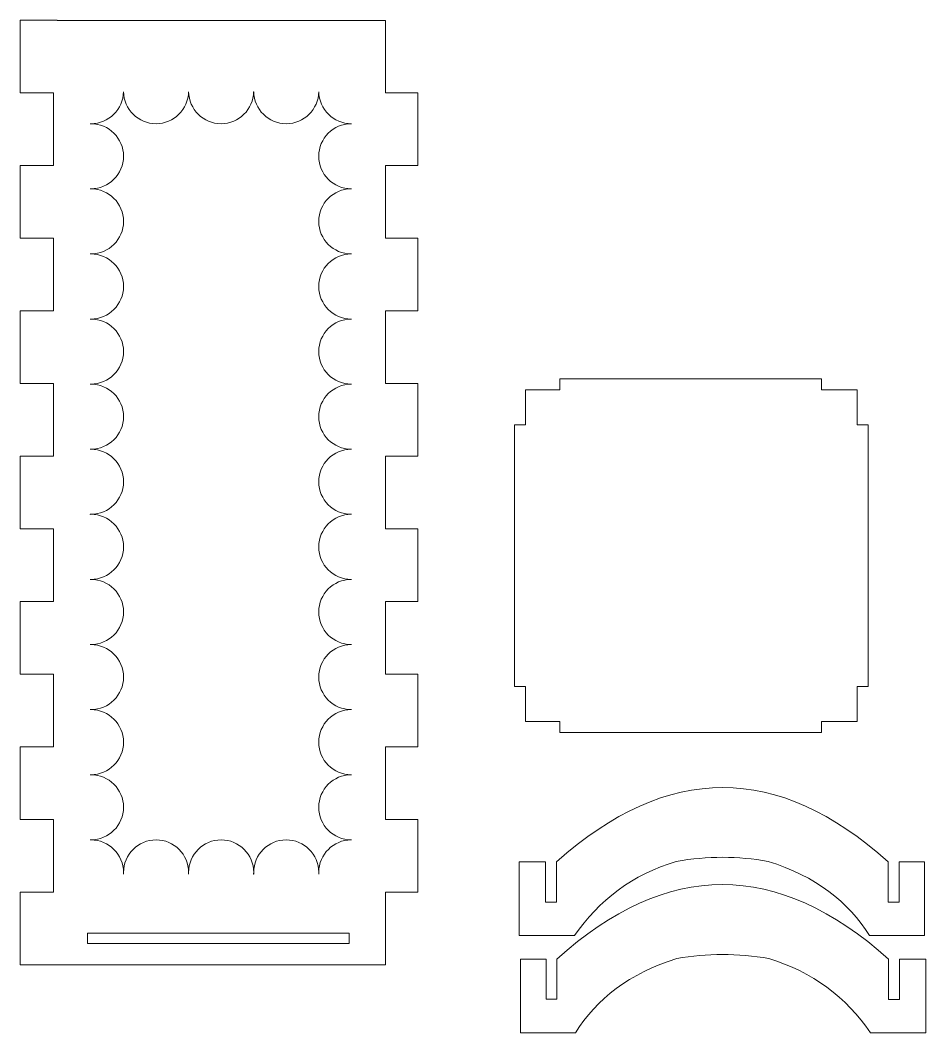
# Model space of a CAD drawing. Header units: millimetres. Extents: x -328 to 290, y -132 to 237.
# Drawn here: x 43.9 to 289.7, y -132.4 to 142.4 of the extents above; entities that cross this region are included whole.
import ezdxf

# ---------------------------------------------------------------- set-up
doc = ezdxf.new("R2010")
doc.units = ezdxf.units.MM
doc.header["$MEASUREMENT"] = 0
doc.layers.add('layer 1', color=7, linetype='Continuous')

msp = doc.modelspace()

# ---------------------------------------------------------------- linework, layer by layer
at = {"layer": 'layer 1', "color": 250, "lineweight": 9}
for points, knots in [([(53.9004, 142.3264), (53.9004, 142.3264), (143.0718, 142.3264), (143.0718, 142.3264), (143.0718, 142.3264), (143.0718, 142.3264), (143.0718, 122.6452), (143.0718, 122.6452), (143.0718, 122.6452), (143.0718, 122.6452), (151.8342, 122.6452), (151.8342, 122.6452), (151.8342, 122.6452), (151.8342, 122.6452), (151.8342, 102.9276), (151.8342, 102.9276), (151.8342, 102.9276), (151.8342, 102.9276), (143.0718, 102.9276), (143.0718, 102.9276), (143.0718, 102.9276), (143.0718, 102.9276), (143.0718, 83.2101), (143.0718, 83.2101), (143.0718, 83.2101), (143.0718, 83.2101), (151.8342, 83.2101), (151.8342, 83.2101), (151.8342, 83.2101), (151.8342, 83.2101), (151.8342, 63.4925), (151.8342, 63.4925), (151.8342, 63.4925), (151.8342, 63.4925), (143.0718, 63.4925), (143.0718, 63.4925), (143.0718, 63.4925), (143.0718, 63.4925), (143.0718, 43.7749), (143.0718, 43.7749), (143.0718, 43.7749), (143.0718, 43.7749), (151.8342, 43.7749), (151.8342, 43.7749), (151.8342, 43.7749), (151.8342, 43.7749), (151.8342, 24.0573), (151.8342, 24.0573), (151.8342, 24.0573), (151.8342, 24.0573), (143.0718, 24.0573), (143.0718, 24.0573), (143.0718, 24.0573), (143.0718, 24.0573), (143.0718, 4.3398), (143.0718, 4.3398), (143.0718, 4.3398), (143.0718, 4.3398), (151.8342, 4.3398), (151.8342, 4.3398), (151.8342, 4.3398), (151.8342, 4.3398), (151.8342, -15.3778), (151.8342, -15.3778), (151.8342, -15.3778), (151.8342, -15.3778), (143.0718, -15.3778), (143.0718, -15.3778), (143.0718, -15.3778), (143.0718, -15.3778), (143.0718, -35.0954), (143.0718, -35.0954), (143.0718, -35.0954), (143.0718, -35.0954), (151.8342, -35.0954), (151.8342, -35.0954), (151.8342, -35.0954), (151.8342, -35.0954), (151.8342, -54.813), (151.8342, -54.813), (151.8342, -54.813), (151.8342, -54.813), (143.0718, -54.813), (143.0718, -54.813), (143.0718, -54.813), (143.0718, -54.813), (143.0718, -74.5305), (143.0718, -74.5305), (143.0718, -74.5305), (143.0718, -74.5305), (151.8342, -74.5305), (151.8342, -74.5305), (151.8342, -74.5305), (151.8342, -74.5305), (151.8342, -94.2481), (151.8342, -94.2481), (151.8342, -94.2481), (151.8342, -94.2481), (143.0718, -94.2481), (143.0718, -94.2481), (143.0718, -94.2481), (143.0718, -94.2481), (143.0718, -113.9657), (143.0718, -113.9657), (143.0718, -113.9657), (143.0718, -113.9657), (53.9004, -113.9657), (53.9004, -113.9657), (53.9004, -113.9657), (53.9004, -113.9657), (52.8882, -113.9657), (52.8882, -113.9657), (52.8882, -113.9657), (52.8882, -113.9657), (43.9004, -113.9657), (43.9004, -113.9657), (43.9004, -113.9657), (43.9004, -113.9657), (43.9004, -94.2481), (43.9004, -94.2481), (43.9004, -94.2481), (43.9004, -94.2481), (52.8882, -94.2481), (52.8882, -94.2481), (52.8882, -94.2481), (52.8882, -94.2481), (52.8882, -74.5305), (52.8882, -74.5305), (52.8882, -74.5305), (52.8882, -74.5305), (43.9004, -74.5305), (43.9004, -74.5305), (43.9004, -74.5305), (43.9004, -74.5305), (43.9004, -54.813), (43.9004, -54.813), (43.9004, -54.813), (43.9004, -54.813), (52.8882, -54.813), (52.8882, -54.813), (52.8882, -54.813), (52.8882, -54.813), (52.8882, -35.0954), (52.8882, -35.0954), (52.8882, -35.0954), (52.8882, -35.0954), (43.9004, -35.0954), (43.9004, -35.0954), (43.9004, -35.0954), (43.9004, -35.0954), (43.9004, -15.3778), (43.9004, -15.3778), (43.9004, -15.3778), (43.9004, -15.3778), (52.8882, -15.3778), (52.8882, -15.3778), (52.8882, -15.3778), (52.8882, -15.3778), (52.8882, 4.3398), (52.8882, 4.3398), (52.8882, 4.3398), (52.8882, 4.3398), (43.9004, 4.3398), (43.9004, 4.3398), (43.9004, 4.3398), (43.9004, 4.3398), (43.9004, 24.0573), (43.9004, 24.0573), (43.9004, 24.0573), (43.9004, 24.0573), (52.8882, 24.0573), (52.8882, 24.0573), (52.8882, 24.0573), (52.8882, 24.0573), (52.8882, 43.7749), (52.8882, 43.7749), (52.8882, 43.7749), (52.8882, 43.7749), (43.9004, 43.7749), (43.9004, 43.7749), (43.9004, 43.7749), (43.9004, 43.7749), (43.9004, 63.4925), (43.9004, 63.4925), (43.9004, 63.4925), (43.9004, 63.4925), (52.8882, 63.4925), (52.8882, 63.4925), (52.8882, 63.4925), (52.8882, 63.4925), (52.8882, 83.2101), (52.8882, 83.2101), (52.8882, 83.2101), (52.8882, 83.2101), (43.9004, 83.2101), (43.9004, 83.2101), (43.9004, 83.2101), (43.9004, 83.2101), (43.9004, 102.9276), (43.9004, 102.9276), (43.9004, 102.9276), (43.9004, 102.9276), (52.8882, 102.9276), (52.8882, 102.9276), (52.8882, 102.9276), (52.8882, 102.9276), (52.8882, 122.6452), (52.8882, 122.6452), (52.8882, 122.6452), (52.8882, 122.6452), (43.9004, 122.6452), (43.9004, 122.6452), (43.9004, 122.6452), (43.9004, 122.6452), (43.9004, 142.3628), (43.9004, 142.3628), (43.9004, 142.3628), (43.9004, 142.3628), (53.9004, 142.3628), (53.9004, 142.3628), (53.9004, 142.3628), (53.9004, 142.3628), (53.9004, 142.3264), (53.9004, 142.3264)], [0, 0, 0, 0, 0.01754386, 0.01754386, 0.01754386, 0.01754386, 0.03508772, 0.03508772, 0.03508772, 0.03508772, 0.05263158, 0.05263158, 0.05263158, 0.05263158, 0.07017544, 0.07017544, 0.07017544, 0.07017544, 0.0877193, 0.0877193, 0.0877193, 0.0877193, 0.10526316, 0.10526316, 0.10526316, 0.10526316, 0.12280702, 0.12280702, 0.12280702, 0.12280702, 0.14035088, 0.14035088, 0.14035088, 0.14035088, 0.15789474, 0.15789474, 0.15789474, 0.15789474, 0.1754386, 0.1754386, 0.1754386, 0.1754386, 0.19298246, 0.19298246, 0.19298246, 0.19298246, 0.21052632, 0.21052632, 0.21052632, 0.21052632, 0.22807018, 0.22807018, 0.22807018, 0.22807018, 0.24561404, 0.24561404, 0.24561404, 0.24561404, 0.26315789, 0.26315789, 0.26315789, 0.26315789, 0.28070175, 0.28070175, 0.28070175, 0.28070175, 0.29824561, 0.29824561, 0.29824561, 0.29824561, 0.31578947, 0.31578947, 0.31578947, 0.31578947, 0.33333333, 0.33333333, 0.33333333, 0.33333333, 0.35087719, 0.35087719, 0.35087719, 0.35087719, 0.36842105, 0.36842105, 0.36842105, 0.36842105, 0.38596491, 0.38596491, 0.38596491, 0.38596491, 0.40350877, 0.40350877, 0.40350877, 0.40350877, 0.42105263, 0.42105263, 0.42105263, 0.42105263, 0.43859649, 0.43859649, 0.43859649, 0.43859649, 0.45614035, 0.45614035, 0.45614035, 0.45614035, 0.47368421, 0.47368421, 0.47368421, 0.47368421, 0.49122807, 0.49122807, 0.49122807, 0.49122807, 0.50877193, 0.50877193, 0.50877193, 0.50877193, 0.52631579, 0.52631579, 0.52631579, 0.52631579, 0.54385965, 0.54385965, 0.54385965, 0.54385965, 0.56140351, 0.56140351, 0.56140351, 0.56140351, 0.57894737, 0.57894737, 0.57894737, 0.57894737, 0.59649123, 0.59649123, 0.59649123, 0.59649123, 0.61403509, 0.61403509, 0.61403509, 0.61403509, 0.63157895, 0.63157895, 0.63157895, 0.63157895, 0.64912281, 0.64912281, 0.64912281, 0.64912281, 0.66666667, 0.66666667, 0.66666667, 0.66666667, 0.68421053, 0.68421053, 0.68421053, 0.68421053, 0.70175439, 0.70175439, 0.70175439, 0.70175439, 0.71929825, 0.71929825, 0.71929825, 0.71929825, 0.73684211, 0.73684211, 0.73684211, 0.73684211, 0.75438596, 0.75438596, 0.75438596, 0.75438596, 0.77192982, 0.77192982, 0.77192982, 0.77192982, 0.78947368, 0.78947368, 0.78947368, 0.78947368, 0.80701754, 0.80701754, 0.80701754, 0.80701754, 0.8245614, 0.8245614, 0.8245614, 0.8245614, 0.84210526, 0.84210526, 0.84210526, 0.84210526, 0.85964912, 0.85964912, 0.85964912, 0.85964912, 0.87719298, 0.87719298, 0.87719298, 0.87719298, 0.89473684, 0.89473684, 0.89473684, 0.89473684, 0.9122807, 0.9122807, 0.9122807, 0.9122807, 0.92982456, 0.92982456, 0.92982456, 0.92982456, 0.94736842, 0.94736842, 0.94736842, 0.94736842, 0.96491228, 0.96491228, 0.96491228, 0.96491228, 1, 1, 1, 1]), ([(71.9247, 122.9825), (71.9247, 122.9825), (71.9284, 122.9825), (71.9284, 122.9825), (71.9284, 122.9825), (72.0059, 118.172), (75.9304, 114.2945), (80.7594, 114.2945), (80.7594, 114.2945), (85.5884, 114.2945), (89.5128, 118.172), (89.5903, 122.9825), (89.5903, 122.9825), (89.5903, 122.9825), (89.594, 122.9825), (89.594, 122.9825), (89.594, 122.9825), (89.6715, 118.172), (93.596, 114.2945), (98.425, 114.2945), (98.425, 114.2945), (103.254, 114.2945), (107.1784, 118.172), (107.2559, 122.9825), (107.2559, 122.9825), (107.2559, 122.9825), (107.2596, 122.9825), (107.2596, 122.9825), (107.2596, 122.9825), (107.3371, 118.172), (111.2616, 114.2945), (116.0906, 114.2945), (116.0906, 114.2945), (120.9196, 114.2945), (124.844, 118.172), (124.9215, 122.9825), (124.9215, 122.9825), (124.9215, 122.9825), (124.9252, 122.9825), (124.9252, 122.9825), (124.9252, 122.9825), (125.0027, 118.172), (128.9272, 114.2945), (133.7562, 114.2945), (133.7562, 114.2945), (133.7838, 114.2945), (133.8112, 114.2953), (133.8388, 114.2956), (133.8388, 114.2956), (133.8388, 114.2956), (133.8388, 114.2931), (133.8388, 114.2931), (133.8388, 114.2931), (133.8112, 114.2934), (133.7838, 114.2941), (133.7562, 114.2941), (133.7562, 114.2941), (128.8788, 114.2941), (124.9234, 110.3387), (124.9234, 105.4613), (124.9234, 105.4613), (124.9234, 100.5839), (128.8788, 96.6285), (133.7562, 96.6285), (133.7562, 96.6285), (133.7838, 96.6285), (133.8112, 96.6293), (133.8388, 96.6296), (133.8388, 96.6296), (133.8388, 96.6296), (133.8388, 96.6271), (133.8388, 96.6271), (133.8388, 96.6271), (133.8112, 96.6274), (133.7838, 96.6281), (133.7562, 96.6281), (133.7562, 96.6281), (128.8788, 96.6281), (124.9234, 92.6727), (124.9234, 87.7953), (124.9234, 87.7953), (124.9234, 82.9179), (128.8788, 78.9625), (133.7562, 78.9625), (133.7562, 78.9625), (133.7838, 78.9625), (133.8112, 78.9633), (133.8388, 78.9636), (133.8388, 78.9636), (133.8388, 78.9636), (133.8388, 78.9611), (133.8388, 78.9611), (133.8388, 78.9611), (133.8112, 78.9614), (133.7838, 78.9621), (133.7562, 78.9621), (133.7562, 78.9621), (128.8788, 78.9621), (124.9234, 75.0067), (124.9234, 70.1293), (124.9234, 70.1293), (124.9234, 65.2519), (128.8788, 61.2965), (133.7562, 61.2965), (133.7562, 61.2965), (133.7838, 61.2965), (133.8112, 61.2973), (133.8388, 61.2976), (133.8388, 61.2976), (133.8388, 61.2976), (133.8388, 61.2951), (133.8388, 61.2951), (133.8388, 61.2951), (133.8112, 61.2954), (133.7838, 61.2961), (133.7562, 61.2961), (133.7562, 61.2961), (128.8788, 61.2961), (124.9234, 57.3407), (124.9234, 52.4633), (124.9234, 52.4633), (124.9234, 47.5859), (128.8788, 43.6305), (133.7562, 43.6305), (133.7562, 43.6305), (133.7838, 43.6305), (133.8112, 43.6313), (133.8388, 43.6316), (133.8388, 43.6316), (133.8388, 43.6316), (133.8388, 43.6291), (133.8388, 43.6291), (133.8388, 43.6291), (133.8112, 43.6294), (133.7838, 43.6301), (133.7562, 43.6301), (133.7562, 43.6301), (128.8788, 43.6301), (124.9234, 39.6747), (124.9234, 34.7973), (124.9234, 34.7973), (124.9234, 29.9199), (128.8788, 25.9645), (133.7562, 25.9645), (133.7562, 25.9645), (133.7838, 25.9645), (133.8112, 25.9653), (133.8388, 25.9656), (133.8388, 25.9656), (133.8388, 25.9656), (133.8388, 25.9631), (133.8388, 25.9631), (133.8388, 25.9631), (133.8112, 25.9634), (133.7838, 25.9641), (133.7562, 25.9641), (133.7562, 25.9641), (128.8788, 25.9641), (124.9234, 22.0087), (124.9234, 17.1313), (124.9234, 17.1313), (124.9234, 12.2539), (128.8788, 8.2985), (133.7562, 8.2985), (133.7562, 8.2985), (133.7838, 8.2985), (133.8112, 8.2993), (133.8388, 8.2996), (133.8388, 8.2996), (133.8388, 8.2996), (133.8388, 8.2971), (133.8388, 8.2971), (133.8388, 8.2971), (133.8112, 8.2974), (133.7838, 8.2981), (133.7562, 8.2981), (133.7562, 8.2981), (128.8788, 8.2981), (124.9234, 4.3427), (124.9234, -0.5347), (124.9234, -0.5347), (124.9234, -5.4121), (128.8788, -9.3675), (133.7562, -9.3675), (133.7562, -9.3675), (133.7838, -9.3675), (133.8112, -9.3667), (133.8388, -9.3664), (133.8388, -9.3664), (133.8388, -9.3664), (133.8388, -9.3689), (133.8388, -9.3689), (133.8388, -9.3689), (133.8112, -9.3686), (133.7838, -9.3679), (133.7562, -9.3679), (133.7562, -9.3679), (128.8788, -9.3679), (124.9234, -13.3233), (124.9234, -18.2007), (124.9234, -18.2007), (124.9234, -23.0781), (128.8788, -27.0335), (133.7562, -27.0335), (133.7562, -27.0335), (133.7838, -27.0335), (133.8112, -27.0327), (133.8388, -27.0324), (133.8388, -27.0324), (133.8388, -27.0324), (133.8388, -27.0349), (133.8388, -27.0349), (133.8388, -27.0349), (133.8112, -27.0346), (133.7838, -27.0339), (133.7562, -27.0339), (133.7562, -27.0339), (128.8788, -27.0339), (124.9234, -30.9893), (124.9234, -35.8667), (124.9234, -35.8667), (124.9234, -40.7441), (128.8788, -44.6995), (133.7562, -44.6995), (133.7562, -44.6995), (133.7838, -44.6995), (133.8112, -44.6987), (133.8388, -44.6984), (133.8388, -44.6984), (133.8388, -44.6984), (133.8388, -44.7009), (133.8388, -44.7009), (133.8388, -44.7009), (133.8112, -44.7006), (133.7838, -44.6999), (133.7562, -44.6999), (133.7562, -44.6999), (128.8788, -44.6999), (124.9234, -48.6553), (124.9234, -53.5327), (124.9234, -53.5327), (124.9234, -58.4101), (128.8788, -62.3655), (133.7562, -62.3655), (133.7562, -62.3655), (133.7838, -62.3655), (133.8112, -62.3647), (133.8388, -62.3644), (133.8388, -62.3644), (133.8388, -62.3644), (133.8388, -62.3669), (133.8388, -62.3669), (133.8388, -62.3669), (133.8112, -62.3666), (133.7838, -62.3659), (133.7562, -62.3659), (133.7562, -62.3659), (128.8788, -62.3659), (124.9234, -66.3213), (124.9234, -71.1987), (124.9234, -71.1987), (124.9234, -76.0761), (128.8788, -80.0315), (133.7562, -80.0315), (133.7562, -80.0315), (133.7838, -80.0315), (133.8112, -80.0307), (133.8388, -80.0304), (133.8388, -80.0304), (133.8388, -80.0304), (133.8388, -80.0329), (133.8388, -80.0329), (133.8388, -80.0329), (133.8112, -80.0326), (133.7838, -80.0319), (133.7562, -80.0319), (133.7562, -80.0319), (128.8946, -80.0319), (124.9495, -83.9619), (124.924, -88.8175), (124.924, -88.8175), (124.8985, -83.9619), (120.9534, -80.0319), (116.0918, -80.0319), (116.0918, -80.0319), (111.2144, -80.0319), (107.259, -83.9873), (107.259, -88.8647), (107.259, -88.8647), (107.259, -89.0117), (107.2627, -89.1578), (107.2698, -89.303), (107.2698, -89.303), (107.2698, -89.303), (107.2476, -89.303), (107.2476, -89.303), (107.2476, -89.303), (107.2547, -89.1578), (107.2586, -89.0117), (107.2586, -88.8647), (107.2586, -88.8647), (107.2586, -83.9873), (103.3032, -80.0319), (98.4258, -80.0319), (98.4258, -80.0319), (93.5484, -80.0319), (89.593, -83.9873), (89.593, -88.8647), (89.593, -88.8647), (89.593, -89.0117), (89.5967, -89.1578), (89.6038, -89.303), (89.6038, -89.303), (89.6038, -89.303), (89.5816, -89.303), (89.5816, -89.303), (89.5816, -89.303), (89.5887, -89.1578), (89.5926, -89.0117), (89.5926, -88.8647), (89.5926, -88.8647), (89.5926, -83.9873), (85.6372, -80.0319), (80.7598, -80.0319), (80.7598, -80.0319), (75.8824, -80.0319), (71.927, -83.9873), (71.927, -88.8647), (71.927, -88.8647), (71.927, -89.0117), (71.9307, -89.1578), (71.9378, -89.303), (71.9378, -89.303), (71.9378, -89.303), (71.9158, -89.303), (71.9158, -89.303), (71.9158, -89.303), (71.9229, -89.1578), (71.9266, -89.0117), (71.9266, -88.8647), (71.9266, -88.8647), (71.9266, -83.9873), (67.9712, -80.0319), (63.0938, -80.0319), (63.0938, -80.0319), (63.0316, -80.0319), (62.9698, -80.0329), (62.908, -80.0342), (62.908, -80.0342), (62.908, -80.0342), (62.908, -80.0291), (62.908, -80.0291), (62.908, -80.0291), (62.9698, -80.0304), (63.0316, -80.0315), (63.0938, -80.0315), (63.0938, -80.0315), (67.9712, -80.0315), (71.9266, -76.0761), (71.9266, -71.1987), (71.9266, -71.1987), (71.9266, -66.3213), (67.9712, -62.3659), (63.0938, -62.3659), (63.0938, -62.3659), (63.0316, -62.3659), (62.9698, -62.3669), (62.908, -62.3682), (62.908, -62.3682), (62.908, -62.3682), (62.908, -62.3631), (62.908, -62.3631), (62.908, -62.3631), (62.9698, -62.3644), (63.0316, -62.3655), (63.0938, -62.3655), (63.0938, -62.3655), (67.9712, -62.3655), (71.9266, -58.4101), (71.9266, -53.5327), (71.9266, -53.5327), (71.9266, -48.6553), (67.9712, -44.6999), (63.0938, -44.6999), (63.0938, -44.6999), (63.0316, -44.6999), (62.9698, -44.7009), (62.908, -44.7022), (62.908, -44.7022), (62.908, -44.7022), (62.908, -44.6971), (62.908, -44.6971), (62.908, -44.6971), (62.9698, -44.6984), (63.0316, -44.6995), (63.0938, -44.6995), (63.0938, -44.6995), (67.9712, -44.6995), (71.9266, -40.7441), (71.9266, -35.8667), (71.9266, -35.8667), (71.9266, -30.9893), (67.9712, -27.0339), (63.0938, -27.0339), (63.0938, -27.0339), (63.0316, -27.0339), (62.9698, -27.0349), (62.908, -27.0362), (62.908, -27.0362), (62.908, -27.0362), (62.908, -27.0311), (62.908, -27.0311), (62.908, -27.0311), (62.9698, -27.0324), (63.0316, -27.0335), (63.0938, -27.0335), (63.0938, -27.0335), (67.9712, -27.0335), (71.9266, -23.0781), (71.9266, -18.2007), (71.9266, -18.2007), (71.9266, -13.3233), (67.9712, -9.3679), (63.0938, -9.3679), (63.0938, -9.3679), (63.0316, -9.3679), (62.9698, -9.3689), (62.908, -9.3702), (62.908, -9.3702), (62.908, -9.3702), (62.908, -9.3651), (62.908, -9.3651), (62.908, -9.3651), (62.9698, -9.3664), (63.0316, -9.3675), (63.0938, -9.3675), (63.0938, -9.3675), (67.9712, -9.3675), (71.9266, -5.4121), (71.9266, -0.5347), (71.9266, -0.5347), (71.9266, 4.3427), (67.9712, 8.2981), (63.0938, 8.2981), (63.0938, 8.2981), (63.0316, 8.2981), (62.9698, 8.2971), (62.908, 8.2958), (62.908, 8.2958), (62.908, 8.2958), (62.908, 8.3009), (62.908, 8.3009), (62.908, 8.3009), (62.9698, 8.2996), (63.0316, 8.2985), (63.0938, 8.2985), (63.0938, 8.2985), (67.9712, 8.2985), (71.9266, 12.2539), (71.9266, 17.1313), (71.9266, 17.1313), (71.9266, 22.0087), (67.9712, 25.9641), (63.0938, 25.9641), (63.0938, 25.9641), (63.0316, 25.9641), (62.9698, 25.9631), (62.908, 25.9618), (62.908, 25.9618), (62.908, 25.9618), (62.908, 25.9669), (62.908, 25.9669), (62.908, 25.9669), (62.9698, 25.9656), (63.0316, 25.9645), (63.0938, 25.9645), (63.0938, 25.9645), (67.9712, 25.9645), (71.9266, 29.9199), (71.9266, 34.7973), (71.9266, 34.7973), (71.9266, 39.6747), (67.9712, 43.6301), (63.0938, 43.6301), (63.0938, 43.6301), (63.0316, 43.6301), (62.9698, 43.6291), (62.908, 43.6278), (62.908, 43.6278), (62.908, 43.6278), (62.908, 43.6329), (62.908, 43.6329), (62.908, 43.6329), (62.9698, 43.6316), (63.0316, 43.6305), (63.0938, 43.6305), (63.0938, 43.6305), (67.9712, 43.6305), (71.9266, 47.5859), (71.9266, 52.4633), (71.9266, 52.4633), (71.9266, 57.3407), (67.9712, 61.2961), (63.0938, 61.2961), (63.0938, 61.2961), (63.0316, 61.2961), (62.9698, 61.2951), (62.908, 61.2938), (62.908, 61.2938), (62.908, 61.2938), (62.908, 61.2989), (62.908, 61.2989), (62.908, 61.2989), (62.9698, 61.2976), (63.0316, 61.2965), (63.0938, 61.2965), (63.0938, 61.2965), (67.9712, 61.2965), (71.9266, 65.2519), (71.9266, 70.1293), (71.9266, 70.1293), (71.9266, 75.0067), (67.9712, 78.9621), (63.0938, 78.9621), (63.0938, 78.9621), (63.0316, 78.9621), (62.9698, 78.9611), (62.908, 78.9598), (62.908, 78.9598), (62.908, 78.9598), (62.908, 78.9649), (62.908, 78.9649), (62.908, 78.9649), (62.9698, 78.9636), (63.0316, 78.9625), (63.0938, 78.9625), (63.0938, 78.9625), (67.9712, 78.9625), (71.9266, 82.9179), (71.9266, 87.7953), (71.9266, 87.7953), (71.9266, 92.6727), (67.9712, 96.6281), (63.0938, 96.6281), (63.0938, 96.6281), (63.0316, 96.6281), (62.9698, 96.6271), (62.908, 96.6258), (62.908, 96.6258), (62.908, 96.6258), (62.908, 96.6309), (62.908, 96.6309), (62.908, 96.6309), (62.9698, 96.6296), (63.0316, 96.6285), (63.0938, 96.6285), (63.0938, 96.6285), (67.9712, 96.6285), (71.9266, 100.5839), (71.9266, 105.4613), (71.9266, 105.4613), (71.9266, 110.3387), (67.9712, 114.2941), (63.0938, 114.2941), (63.0938, 114.2941), (63.0316, 114.2941), (62.9698, 114.2931), (62.908, 114.2918), (62.908, 114.2918), (62.908, 114.2918), (62.908, 114.2969), (62.908, 114.2969), (62.908, 114.2969), (62.9698, 114.2956), (63.0317, 114.2945), (63.0938, 114.2945), (63.0938, 114.2945), (67.9228, 114.2945), (71.8472, 118.172), (71.9247, 122.9825)], [0, 0, 0, 0, 0.00684932, 0.00684932, 0.00684932, 0.00684932, 0.01369863, 0.01369863, 0.01369863, 0.01369863, 0.02054795, 0.02054795, 0.02054795, 0.02054795, 0.02739726, 0.02739726, 0.02739726, 0.02739726, 0.03424658, 0.03424658, 0.03424658, 0.03424658, 0.04109589, 0.04109589, 0.04109589, 0.04109589, 0.04794521, 0.04794521, 0.04794521, 0.04794521, 0.05479452, 0.05479452, 0.05479452, 0.05479452, 0.06164384, 0.06164384, 0.06164384, 0.06164384, 0.06849315, 0.06849315, 0.06849315, 0.06849315, 0.07534247, 0.07534247, 0.07534247, 0.07534247, 0.08219178, 0.08219178, 0.08219178, 0.08219178, 0.0890411, 0.0890411, 0.0890411, 0.0890411, 0.09589041, 0.09589041, 0.09589041, 0.09589041, 0.10273973, 0.10273973, 0.10273973, 0.10273973, 0.10958904, 0.10958904, 0.10958904, 0.10958904, 0.11643836, 0.11643836, 0.11643836, 0.11643836, 0.12328767, 0.12328767, 0.12328767, 0.12328767, 0.13013699, 0.13013699, 0.13013699, 0.13013699, 0.1369863, 0.1369863, 0.1369863, 0.1369863, 0.14383562, 0.14383562, 0.14383562, 0.14383562, 0.15068493, 0.15068493, 0.15068493, 0.15068493, 0.15753425, 0.15753425, 0.15753425, 0.15753425, 0.16438356, 0.16438356, 0.16438356, 0.16438356, 0.17123288, 0.17123288, 0.17123288, 0.17123288, 0.17808219, 0.17808219, 0.17808219, 0.17808219, 0.18493151, 0.18493151, 0.18493151, 0.18493151, 0.19178082, 0.19178082, 0.19178082, 0.19178082, 0.19863014, 0.19863014, 0.19863014, 0.19863014, 0.20547945, 0.20547945, 0.20547945, 0.20547945, 0.21232877, 0.21232877, 0.21232877, 0.21232877, 0.21917808, 0.21917808, 0.21917808, 0.21917808, 0.2260274, 0.2260274, 0.2260274, 0.2260274, 0.23287671, 0.23287671, 0.23287671, 0.23287671, 0.23972603, 0.23972603, 0.23972603, 0.23972603, 0.24657534, 0.24657534, 0.24657534, 0.24657534, 0.25342466, 0.25342466, 0.25342466, 0.25342466, 0.26027397, 0.26027397, 0.26027397, 0.26027397, 0.26712329, 0.26712329, 0.26712329, 0.26712329, 0.2739726, 0.2739726, 0.2739726, 0.2739726, 0.28082192, 0.28082192, 0.28082192, 0.28082192, 0.28767123, 0.28767123, 0.28767123, 0.28767123, 0.29452055, 0.29452055, 0.29452055, 0.29452055, 0.30136986, 0.30136986, 0.30136986, 0.30136986, 0.30821918, 0.30821918, 0.30821918, 0.30821918, 0.31506849, 0.31506849, 0.31506849, 0.31506849, 0.32191781, 0.32191781, 0.32191781, 0.32191781, 0.32876712, 0.32876712, 0.32876712, 0.32876712, 0.33561644, 0.33561644, 0.33561644, 0.33561644, 0.34246575, 0.34246575, 0.34246575, 0.34246575, 0.34931507, 0.34931507, 0.34931507, 0.34931507, 0.35616438, 0.35616438, 0.35616438, 0.35616438, 0.3630137, 0.3630137, 0.3630137, 0.3630137, 0.36986301, 0.36986301, 0.36986301, 0.36986301, 0.37671233, 0.37671233, 0.37671233, 0.37671233, 0.38356164, 0.38356164, 0.38356164, 0.38356164, 0.39041096, 0.39041096, 0.39041096, 0.39041096, 0.39726027, 0.39726027, 0.39726027, 0.39726027, 0.40410959, 0.40410959, 0.40410959, 0.40410959, 0.4109589, 0.4109589, 0.4109589, 0.4109589, 0.41780822, 0.41780822, 0.41780822, 0.41780822, 0.42465753, 0.42465753, 0.42465753, 0.42465753, 0.43150685, 0.43150685, 0.43150685, 0.43150685, 0.43835616, 0.43835616, 0.43835616, 0.43835616, 0.44520548, 0.44520548, 0.44520548, 0.44520548, 0.45205479, 0.45205479, 0.45205479, 0.45205479, 0.45890411, 0.45890411, 0.45890411, 0.45890411, 0.46575342, 0.46575342, 0.46575342, 0.46575342, 0.47260274, 0.47260274, 0.47260274, 0.47260274, 0.47945205, 0.47945205, 0.47945205, 0.47945205, 0.48630137, 0.48630137, 0.48630137, 0.48630137, 0.49315068, 0.49315068, 0.49315068, 0.49315068, 0.5, 0.5, 0.5, 0.5, 0.50684932, 0.50684932, 0.50684932, 0.50684932, 0.51369863, 0.51369863, 0.51369863, 0.51369863, 0.52054795, 0.52054795, 0.52054795, 0.52054795, 0.52739726, 0.52739726, 0.52739726, 0.52739726, 0.53424658, 0.53424658, 0.53424658, 0.53424658, 0.54109589, 0.54109589, 0.54109589, 0.54109589, 0.54794521, 0.54794521, 0.54794521, 0.54794521, 0.55479452, 0.55479452, 0.55479452, 0.55479452, 0.56164384, 0.56164384, 0.56164384, 0.56164384, 0.56849315, 0.56849315, 0.56849315, 0.56849315, 0.57534247, 0.57534247, 0.57534247, 0.57534247, 0.58219178, 0.58219178, 0.58219178, 0.58219178, 0.5890411, 0.5890411, 0.5890411, 0.5890411, 0.59589041, 0.59589041, 0.59589041, 0.59589041, 0.60273973, 0.60273973, 0.60273973, 0.60273973, 0.60958904, 0.60958904, 0.60958904, 0.60958904, 0.61643836, 0.61643836, 0.61643836, 0.61643836, 0.62328767, 0.62328767, 0.62328767, 0.62328767, 0.63013699, 0.63013699, 0.63013699, 0.63013699, 0.6369863, 0.6369863, 0.6369863, 0.6369863, 0.64383562, 0.64383562, 0.64383562, 0.64383562, 0.65068493, 0.65068493, 0.65068493, 0.65068493, 0.65753425, 0.65753425, 0.65753425, 0.65753425, 0.66438356, 0.66438356, 0.66438356, 0.66438356, 0.67123288, 0.67123288, 0.67123288, 0.67123288, 0.67808219, 0.67808219, 0.67808219, 0.67808219, 0.68493151, 0.68493151, 0.68493151, 0.68493151, 0.69178082, 0.69178082, 0.69178082, 0.69178082, 0.69863014, 0.69863014, 0.69863014, 0.69863014, 0.70547945, 0.70547945, 0.70547945, 0.70547945, 0.71232877, 0.71232877, 0.71232877, 0.71232877, 0.71917808, 0.71917808, 0.71917808, 0.71917808, 0.7260274, 0.7260274, 0.7260274, 0.7260274, 0.73287671, 0.73287671, 0.73287671, 0.73287671, 0.73972603, 0.73972603, 0.73972603, 0.73972603, 0.74657534, 0.74657534, 0.74657534, 0.74657534, 0.75342466, 0.75342466, 0.75342466, 0.75342466, 0.76027397, 0.76027397, 0.76027397, 0.76027397, 0.76712329, 0.76712329, 0.76712329, 0.76712329, 0.7739726, 0.7739726, 0.7739726, 0.7739726, 0.78082192, 0.78082192, 0.78082192, 0.78082192, 0.78767123, 0.78767123, 0.78767123, 0.78767123, 0.79452055, 0.79452055, 0.79452055, 0.79452055, 0.80136986, 0.80136986, 0.80136986, 0.80136986, 0.80821918, 0.80821918, 0.80821918, 0.80821918, 0.81506849, 0.81506849, 0.81506849, 0.81506849, 0.82191781, 0.82191781, 0.82191781, 0.82191781, 0.82876712, 0.82876712, 0.82876712, 0.82876712, 0.83561644, 0.83561644, 0.83561644, 0.83561644, 0.84246575, 0.84246575, 0.84246575, 0.84246575, 0.84931507, 0.84931507, 0.84931507, 0.84931507, 0.85616438, 0.85616438, 0.85616438, 0.85616438, 0.8630137, 0.8630137, 0.8630137, 0.8630137, 0.86986301, 0.86986301, 0.86986301, 0.86986301, 0.87671233, 0.87671233, 0.87671233, 0.87671233, 0.88356164, 0.88356164, 0.88356164, 0.88356164, 0.89041096, 0.89041096, 0.89041096, 0.89041096, 0.89726027, 0.89726027, 0.89726027, 0.89726027, 0.90410959, 0.90410959, 0.90410959, 0.90410959, 0.9109589, 0.9109589, 0.9109589, 0.9109589, 0.91780822, 0.91780822, 0.91780822, 0.91780822, 0.92465753, 0.92465753, 0.92465753, 0.92465753, 0.93150685, 0.93150685, 0.93150685, 0.93150685, 0.93835616, 0.93835616, 0.93835616, 0.93835616, 0.94520548, 0.94520548, 0.94520548, 0.94520548, 0.95205479, 0.95205479, 0.95205479, 0.95205479, 0.95890411, 0.95890411, 0.95890411, 0.95890411, 0.96575342, 0.96575342, 0.96575342, 0.96575342, 0.97260274, 0.97260274, 0.97260274, 0.97260274, 0.97945205, 0.97945205, 0.97945205, 0.97945205, 0.98630137, 0.98630137, 0.98630137, 0.98630137, 1, 1, 1, 1]), ([(190.3391, 45.0502), (190.3391, 45.0502), (261.3391, 45.0502), (261.3391, 45.0502), (261.3391, 45.0502), (261.3391, 45.0502), (261.3391, 42.1053), (261.3391, 42.1053), (261.3391, 42.1053), (261.3391, 42.1053), (271.0657, 42.1053), (271.0657, 42.1053), (271.0657, 42.1053), (271.0657, 42.1053), (271.0657, 32.5856), (271.0657, 32.5856), (271.0657, 32.5856), (271.0657, 32.5856), (274.0114, 32.5855), (274.0114, 32.5855), (274.0114, 32.5855), (274.0114, 32.5855), (274.0114, -38.4145), (274.0114, -38.4145), (274.0114, -38.4145), (274.0114, -38.4145), (271.0657, -38.4144), (271.0657, -38.4144), (271.0657, -38.4144), (271.0657, -38.4144), (271.0657, -47.8947), (271.0657, -47.8947), (271.0657, -47.8947), (271.0657, -47.8947), (261.3391, -47.8947), (261.3391, -47.8947), (261.3391, -47.8947), (261.3391, -47.8947), (261.3391, -50.899), (261.3391, -50.899), (261.3391, -50.899), (261.3391, -50.899), (190.3391, -50.899), (190.3391, -50.899), (190.3391, -50.899), (190.3391, -50.899), (190.3391, -47.8947), (190.3391, -47.8947), (190.3391, -47.8947), (190.3391, -47.8947), (181.0657, -47.8947), (181.0657, -47.8947), (181.0657, -47.8947), (181.0657, -47.8947), (181.0657, -38.4144), (181.0657, -38.4144), (181.0657, -38.4144), (181.0657, -38.4144), (178.0623, -38.4145), (178.0623, -38.4145), (178.0623, -38.4145), (178.0623, -38.4145), (178.0623, 32.5855), (178.0623, 32.5855), (178.0623, 32.5855), (178.0623, 32.5855), (181.0657, 32.5856), (181.0657, 32.5856), (181.0657, 32.5856), (181.0657, 32.5856), (181.0657, 42.1053), (181.0657, 42.1053), (181.0657, 42.1053), (181.0657, 42.1053), (190.3391, 42.1053), (190.3391, 42.1053), (190.3391, 42.1053), (190.3391, 42.1053), (190.3391, 45.0502), (190.3391, 45.0502)], [0, 0, 0, 0, 0.04761905, 0.04761905, 0.04761905, 0.04761905, 0.0952381, 0.0952381, 0.0952381, 0.0952381, 0.14285714, 0.14285714, 0.14285714, 0.14285714, 0.19047619, 0.19047619, 0.19047619, 0.19047619, 0.23809524, 0.23809524, 0.23809524, 0.23809524, 0.28571429, 0.28571429, 0.28571429, 0.28571429, 0.33333333, 0.33333333, 0.33333333, 0.33333333, 0.38095238, 0.38095238, 0.38095238, 0.38095238, 0.42857143, 0.42857143, 0.42857143, 0.42857143, 0.47619048, 0.47619048, 0.47619048, 0.47619048, 0.52380952, 0.52380952, 0.52380952, 0.52380952, 0.57142857, 0.57142857, 0.57142857, 0.57142857, 0.61904762, 0.61904762, 0.61904762, 0.61904762, 0.66666667, 0.66666667, 0.66666667, 0.66666667, 0.71428571, 0.71428571, 0.71428571, 0.71428571, 0.76190476, 0.76190476, 0.76190476, 0.76190476, 0.80952381, 0.80952381, 0.80952381, 0.80952381, 0.85714286, 0.85714286, 0.85714286, 0.85714286, 0.9047619, 0.9047619, 0.9047619, 0.9047619, 1, 1, 1, 1]), ([(179.3559, -86.0206), (179.3559, -86.0206), (186.4755, -86.0099), (186.4755, -86.0099), (186.4755, -86.0099), (186.4755, -86.0099), (186.4755, -96.9715), (186.4755, -96.9715), (186.4755, -96.9715), (186.4755, -96.9715), (189.4276, -96.9822), (189.4276, -96.9822), (189.4276, -96.9822), (189.4276, -96.9822), (189.4276, -86.0206), (189.4276, -86.0206), (189.4276, -86.0206), (219.6112, -59.0966), (249.6254, -59.0966), (279.4706, -86.0206), (279.4706, -86.0206), (279.4706, -86.0206), (279.4706, -96.9423), (279.4706, -96.9423), (279.4706, -96.9423), (279.4706, -96.9423), (282.419, -96.9424), (282.419, -96.9424), (282.419, -96.9424), (282.419, -96.9424), (282.419, -86.0207), (282.419, -86.0207), (282.419, -86.0207), (282.419, -86.0207), (289.3558, -86.0206), (289.3558, -86.0206), (289.3558, -86.0206), (289.3558, -86.0206), (289.3558, -106.0206), (289.3558, -106.0206), (289.3558, -106.0206), (284.3673, -106.0205), (279.3789, -106.0205), (274.3906, -106.0206), (274.3906, -106.0206), (268.8034, -96.9649), (259.6981, -89.7305), (246.8856, -85.9064), (246.8856, -85.9064), (238.7395, -84.3824), (230.4241, -84.3825), (221.9395, -85.9063), (221.9395, -85.9063), (210.2553, -89.3512), (200.7727, -96.5216), (194.3806, -106.0206), (194.3806, -106.0206), (194.3806, -106.0206), (179.3559, -106.0206), (179.3559, -106.0206), (179.3559, -106.0206), (179.3559, -106.0206), (179.3559, -86.0206), (179.3559, -86.0206)], [0, 0, 0, 0, 0.05882353, 0.05882353, 0.05882353, 0.05882353, 0.11764706, 0.11764706, 0.11764706, 0.11764706, 0.17647059, 0.17647059, 0.17647059, 0.17647059, 0.23529412, 0.23529412, 0.23529412, 0.23529412, 0.29411765, 0.29411765, 0.29411765, 0.29411765, 0.35294118, 0.35294118, 0.35294118, 0.35294118, 0.41176471, 0.41176471, 0.41176471, 0.41176471, 0.47058824, 0.47058824, 0.47058824, 0.47058824, 0.52941176, 0.52941176, 0.52941176, 0.52941176, 0.58823529, 0.58823529, 0.58823529, 0.58823529, 0.64705882, 0.64705882, 0.64705882, 0.64705882, 0.70588235, 0.70588235, 0.70588235, 0.70588235, 0.76470588, 0.76470588, 0.76470588, 0.76470588, 0.82352941, 0.82352941, 0.82352941, 0.82352941, 0.88235294, 0.88235294, 0.88235294, 0.88235294, 1, 1, 1, 1]), ([(289.6751, -112.3718), (289.6751, -112.3718), (282.5555, -112.3611), (282.5555, -112.3611), (282.5555, -112.3611), (282.5555, -112.3611), (282.5555, -123.3227), (282.5555, -123.3227), (282.5555, -123.3227), (282.5555, -123.3227), (279.6034, -123.3334), (279.6034, -123.3334), (279.6034, -123.3334), (279.6034, -123.3334), (279.6034, -112.3718), (279.6034, -112.3718), (279.6034, -112.3718), (249.4198, -85.4478), (219.4056, -85.4478), (189.5604, -112.3718), (189.5604, -112.3718), (189.5604, -112.3718), (189.5604, -123.2935), (189.5604, -123.2935), (189.5604, -123.2935), (189.5604, -123.2935), (186.612, -123.2936), (186.612, -123.2936), (186.612, -123.2936), (186.612, -123.2936), (186.612, -112.3719), (186.612, -112.3719), (186.612, -112.3719), (186.612, -112.3719), (179.6752, -112.3718), (179.6752, -112.3718), (179.6752, -112.3718), (179.6752, -112.3718), (179.6752, -132.3718), (179.6752, -132.3718), (179.6752, -132.3718), (184.6637, -132.3717), (189.6521, -132.3717), (194.6404, -132.3718), (194.6404, -132.3718), (200.2276, -123.3161), (209.3329, -116.0817), (222.1454, -112.2576), (222.1454, -112.2576), (230.2915, -110.7336), (238.6069, -110.7337), (247.0915, -112.2575), (247.0915, -112.2575), (258.7757, -115.7024), (268.2583, -122.8728), (274.6504, -132.3718), (274.6504, -132.3718), (274.6504, -132.3718), (289.6751, -132.3718), (289.6751, -132.3718), (289.6751, -132.3718), (289.6751, -132.3718), (289.6751, -112.3718), (289.6751, -112.3718)], [0, 0, 0, 0, 0.05882353, 0.05882353, 0.05882353, 0.05882353, 0.11764706, 0.11764706, 0.11764706, 0.11764706, 0.17647059, 0.17647059, 0.17647059, 0.17647059, 0.23529412, 0.23529412, 0.23529412, 0.23529412, 0.29411765, 0.29411765, 0.29411765, 0.29411765, 0.35294118, 0.35294118, 0.35294118, 0.35294118, 0.41176471, 0.41176471, 0.41176471, 0.41176471, 0.47058824, 0.47058824, 0.47058824, 0.47058824, 0.52941176, 0.52941176, 0.52941176, 0.52941176, 0.58823529, 0.58823529, 0.58823529, 0.58823529, 0.64705882, 0.64705882, 0.64705882, 0.64705882, 0.70588235, 0.70588235, 0.70588235, 0.70588235, 0.76470588, 0.76470588, 0.76470588, 0.76470588, 0.82352941, 0.82352941, 0.82352941, 0.82352941, 0.88235294, 0.88235294, 0.88235294, 0.88235294, 1, 1, 1, 1]), ([(124.9342, -89.303), (124.9342, -89.303), (124.9136, -89.303), (124.9136, -89.303), (124.9136, -89.303), (124.9197, -89.1773), (124.9232, -89.0507), (124.9241, -88.9236), (124.9241, -88.9236), (124.925, -89.0506), (124.9281, -89.1773), (124.9342, -89.303)], [0, 0, 0, 0, 0.25, 0.25, 0.25, 0.25, 0.5, 0.5, 0.5, 0.5, 1, 1, 1, 1]), ([(62.1355, -105.3725), (62.1355, -105.3725), (133.1355, -105.3725), (133.1355, -105.3725), (133.1355, -105.3725), (133.1355, -105.3725), (133.1355, -108.1921), (133.1355, -108.1921), (133.1355, -108.1921), (133.1355, -108.1921), (62.1355, -108.1921), (62.1355, -108.1921), (62.1355, -108.1921), (62.1355, -108.1921), (62.1355, -105.3725), (62.1355, -105.3725)], [0, 0, 0, 0, 0.2, 0.2, 0.2, 0.2, 0.4, 0.4, 0.4, 0.4, 0.6, 0.6, 0.6, 0.6, 1, 1, 1, 1])]:
    msp.add_open_spline(points, degree=3, knots=knots, dxfattribs=at)

doc.saveas('drawing.dxf')
